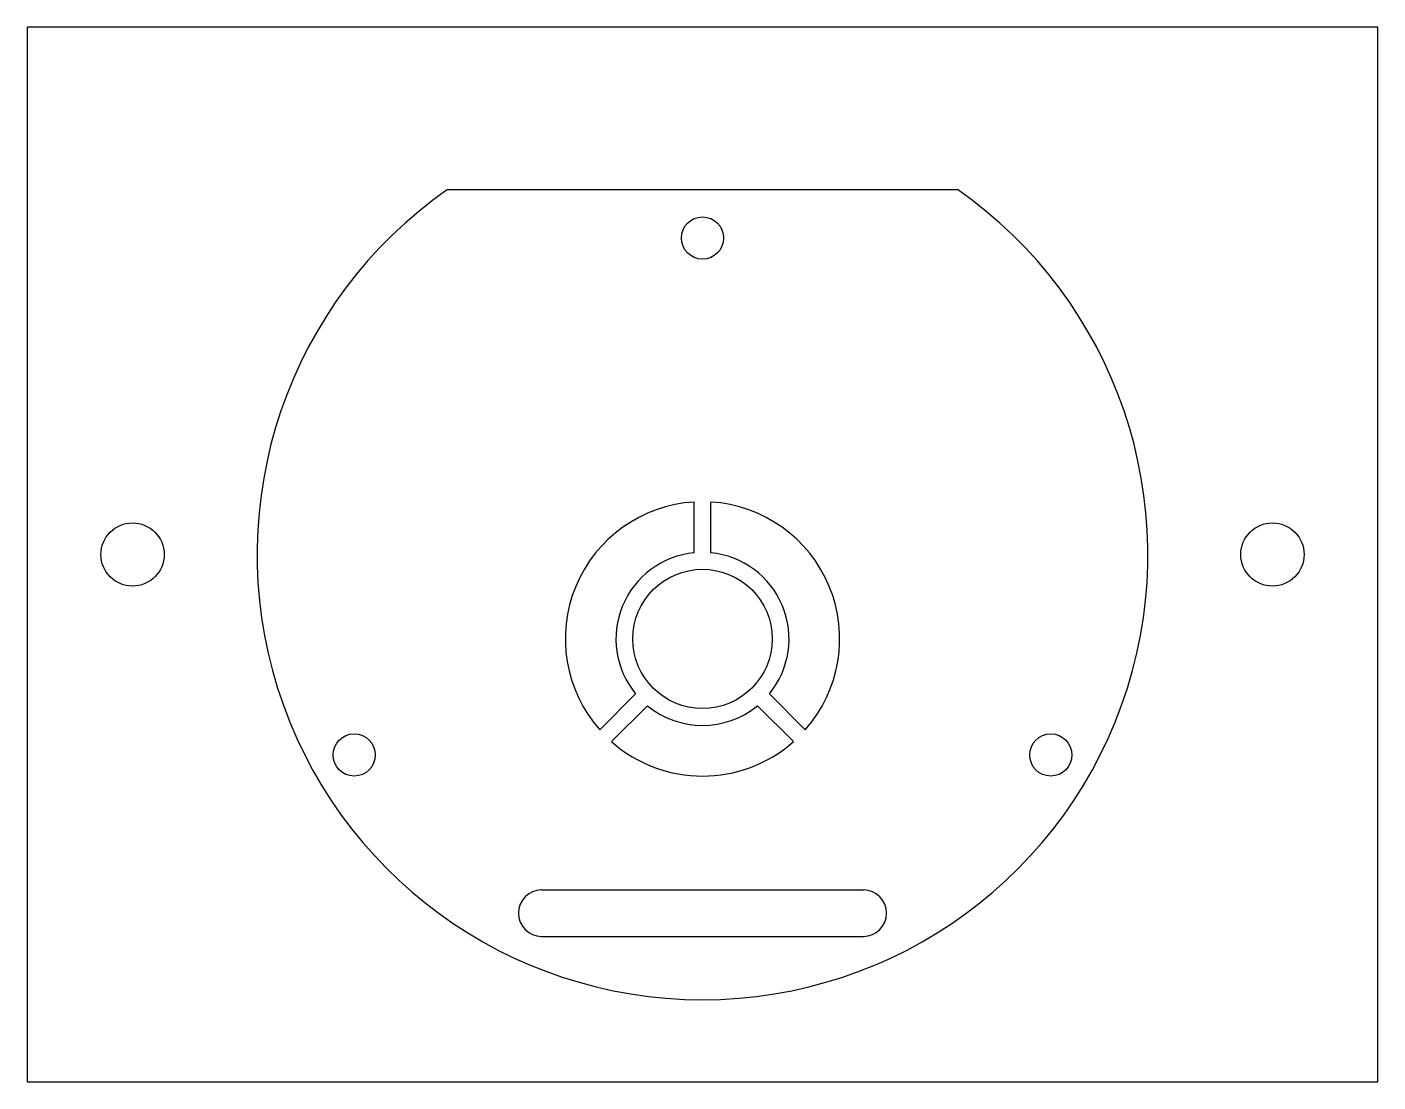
# Model space of a CAD drawing. Header units: millimetres. Extents: x -32 to 32, y -25 to 25.
import ezdxf

# ---------------------------------------------------------------- set-up
doc = ezdxf.new("R2010")
doc.units = ezdxf.units.MM
doc.layers.add('CARRIER_LINER_64p00x50p00_TOOLING_HOLES_D3p00_AT_X27p00', color=5, linetype='Continuous')
doc.layers.add('PCB_SHEET_0p13_PA12_BUILD_BAFFLE_PATTERN', color=1, linetype='Continuous')

msp = doc.modelspace()

# ---------------------------------------------------------------- linework, layer by layer
at = {"layer": 'CARRIER_LINER_64p00x50p00_TOOLING_HOLES_D3p00_AT_X27p00'}
msp.add_lwpolyline([(-32, -25), (32, -25), (32, 25), (-32, 25), (-32, -25)], dxfattribs=at)
for centre in [(-27, 0), (27, 0)]:
    msp.add_circle(centre, 1.5, dxfattribs=at)
at = {"layer": 'PCB_SHEET_0p13_PA12_BUILD_BAFFLE_PATTERN'}
for p, q in [((-12.08, 17.3), (12.08, 17.3)), ((-0.4, 0.08), (-0.4, 2.488)), ((0.4, 0.08), (0.4, 2.488)), ((-3.168, -6.602), (-4.87, -8.305)), ((3.168, -6.602), (4.87, -8.305)), ((-2.602, -7.168), (-4.305, -8.87)), ((2.602, -7.168), (4.305, -8.87)), ((-7.62, -15.9), (7.62, -15.9)), ((-7.62, -18.1), (7.62, -18.1))]:
    msp.add_line(p, q, dxfattribs=at)
for centre, radius in [((0, 15), 1), ((0, -4), 3.3), ((-16.5, -9.5), 1), ((16.5, -9.5), 1)]:
    msp.add_circle(centre, radius, dxfattribs=at)
for centre, radius, start, end in [((0, 0), 21.1, 124.92469, 55.07531), ((0, -4), 6.5, 93.52812, -138.52812), ((0, -4), 6.5, -41.47188, 86.47188), ((0, -4), 4.1, 95.59874, -140.59874), ((0, -4), 4.1, -39.40126, 84.40126), ((0, -4), 4.1, -129.40126, -50.59874), ((0, -4), 6.5, -131.47188, -48.52812), ((-7.62, -17), 1.1, 90, -90), ((7.62, -17), 1.1, -90, 90)]:
    msp.add_arc(centre, radius, start, end, dxfattribs=at)

doc.saveas('drawing.dxf')
